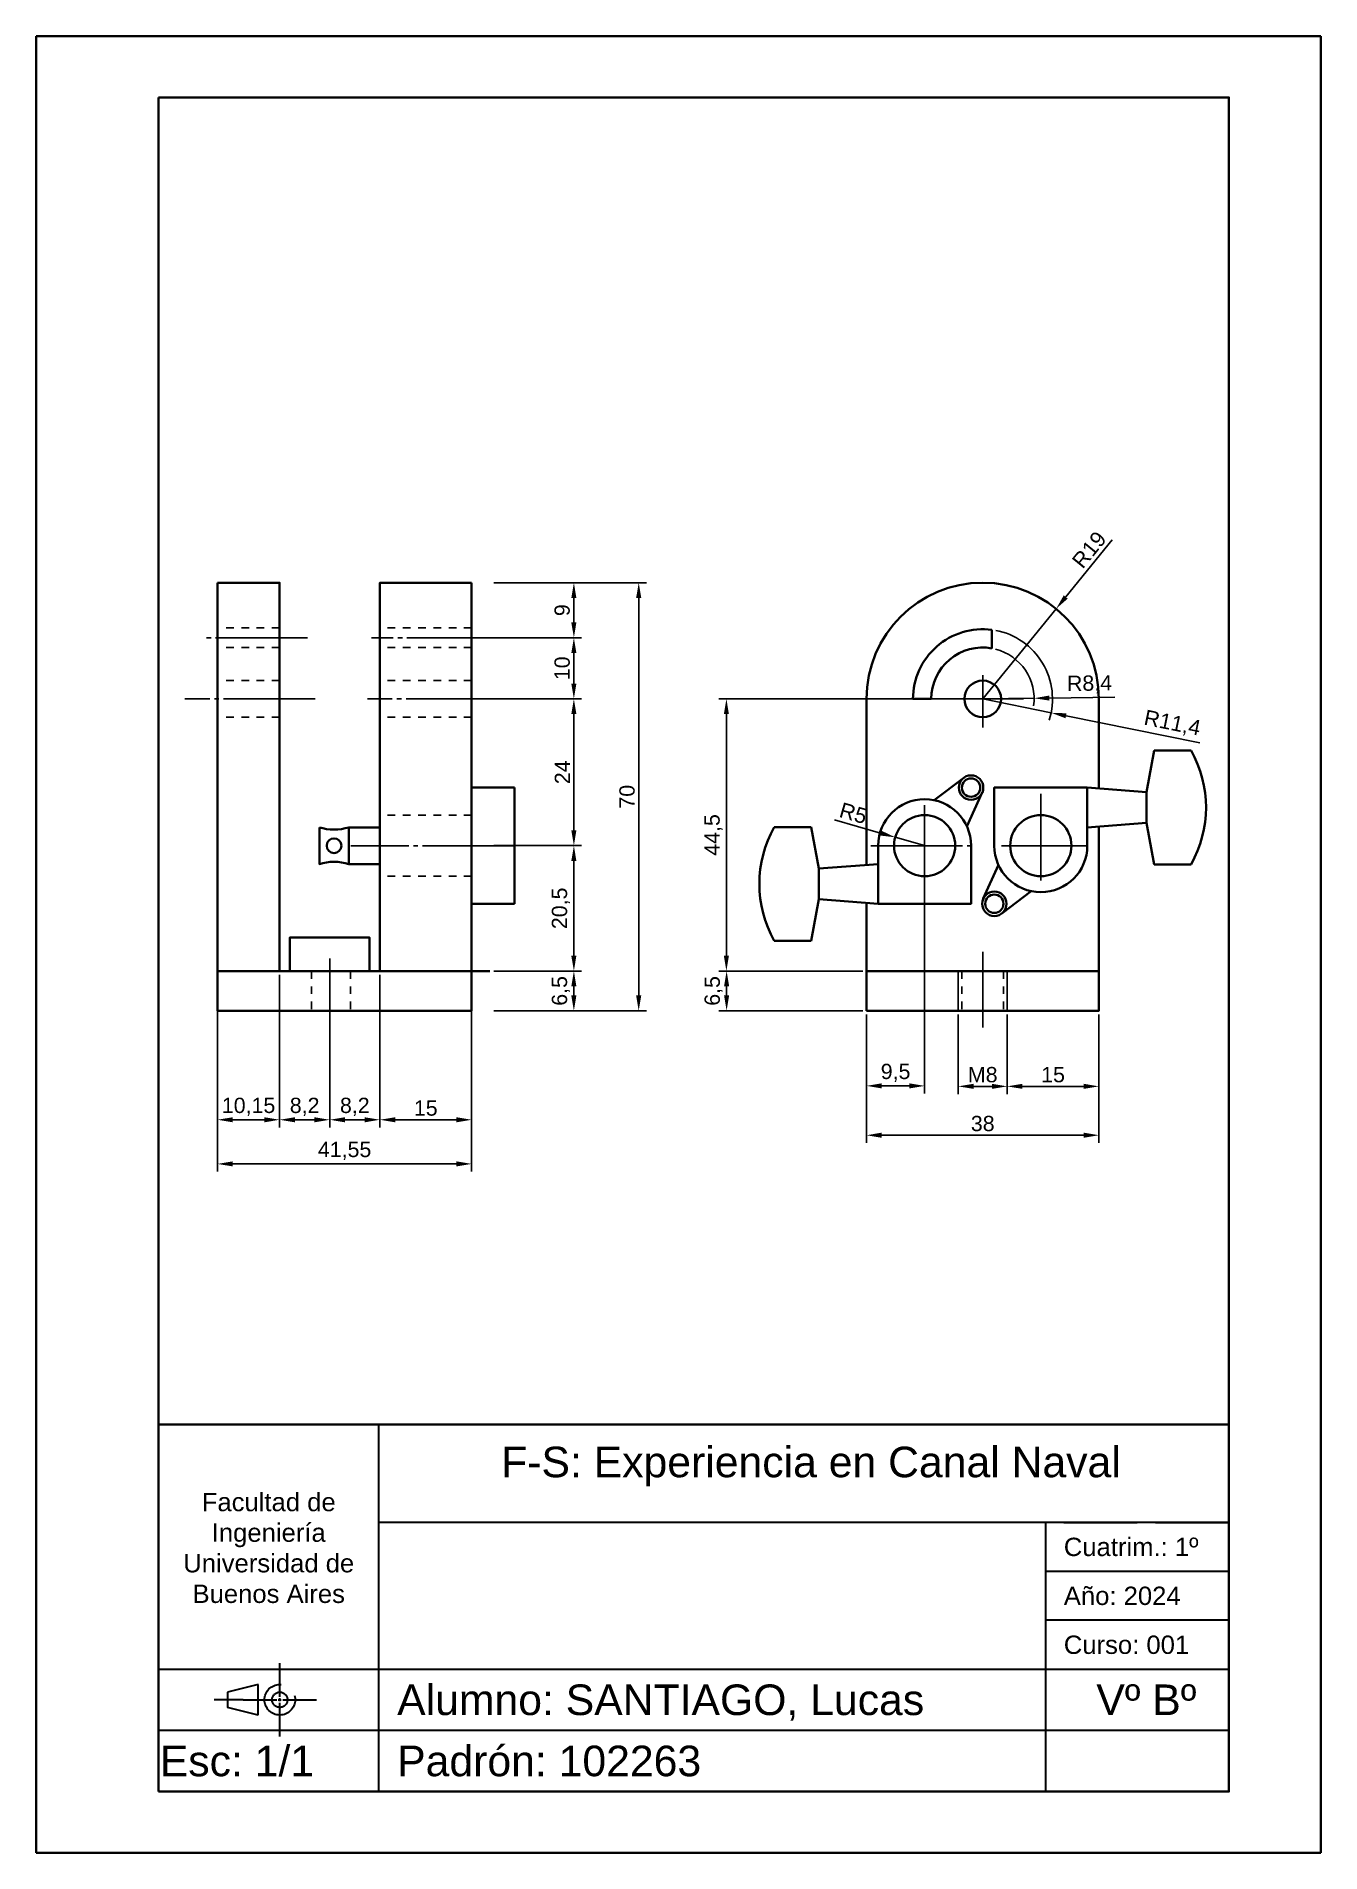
# Model space of a CAD drawing. Header units: millimetres. Extents: x 1245 to 1455, y 436 to 733.
import ezdxf

# ---------------------------------------------------------------- set-up
doc = ezdxf.new("R2010")
doc.units = ezdxf.units.MM
for name, pattern in [('ACAD_ISO02W100', [15, 12, -3]), ('CENTER2', [28.575, 19.05, -3.175, 3.175, -3.175]), ('JIS_02_1.2', [2.5, 1.25, -1.25]), ('JIS_08_15', [17.25, 15, -0.75, 0.75, -0.75])]:
    doc.linetypes.add(name, pattern=pattern)
doc.layers.get('0').update_dxf_attribs({"lineweight": 40})
for name, color, linetype, lineweight in [('caligrafia 3.5mm', 12, 'ACAD_ISO02W100', 35), ('caligrafia 5mm', 172, 'ACAD_ISO02W100', 50), ('Cotas', 100, 'Continuous', 25), ('Ejes', 5, 'JIS_08_15', 25), ('linea interna', 30, 'Continuous', 35), ('lineas para letras', 11, 'ACAD_ISO02W100', 35), ('Línea invisible', 1, 'JIS_02_1.2', 25)]:
    doc.layers.add(name, color=color, linetype=linetype, lineweight=lineweight)
doc.styles.get("Standard").update_dxf_attribs({"font": 'arial.ttf'})
doc.dimstyles.new('ISO-25', dxfattribs={"dimtxt": 2.5, "dimasz": 2.5, "dimexe": 1.25, "dimexo": 0.625, "dimtad": 1, "dimtxsty": 'Standard', "dimcen": 2.5, "dimadec": 0, "dimazin": 0, "dimtfac": 1, "dimtmove": 0, "dimatfit": 3, "dimfxl": 1, "dimarcsym": 0})

# ---------------------------------------------------------------- blocks, each defined once
blk = doc.blocks.new('*D0')
at = {"layer": 'Cotas', "color": 0, "lineweight": -2, "transparency": 16777216}
for p, q in [((1319.74, 580.18), (1334.08, 580.18)), ((1332.83, 576.18), (1332.83, 577.68)), ((1319.74, 573.68), (1334.08, 573.68))]:
    blk.add_line(p, q, dxfattribs=at)
at = {"layer": 'Cotas', "color": 0, "transparency": 16777216}
for points in [[(1332.41, 577.68), (1333.24, 577.68), (1332.83, 580.18)], [(1332.41, 576.18), (1333.24, 576.18), (1332.83, 573.68)]]:
    blk.add_solid(points, dxfattribs=at)
at = {"layer": 'Defpoints', "color": 0, "transparency": 16777216}
for p in [(1319.11, 580.18), (1332.83, 580.18), (1319.11, 573.68)]:
    blk.add_point(p, dxfattribs=at)
at = {"layer": 'Cotas', "color": 0, "transparency": 16777216, "insert": (1330.7, 576.93), "char_height": 2.5, "attachment_point": 5, "rotation": 90}
blk.add_mtext('6,5', dxfattribs=at)
blk = doc.blocks.new('*D1')
at = {"layer": 'Cotas', "color": 0, "lineweight": -2, "transparency": 16777216}
for p, q in [((1319.74, 600.68), (1334.08, 600.68)), ((1332.83, 582.68), (1332.83, 598.18)), ((1319.74, 580.18), (1334.08, 580.18))]:
    blk.add_line(p, q, dxfattribs=at)
at = {"layer": 'Cotas', "color": 0, "transparency": 16777216}
for points in [[(1332.41, 598.18), (1333.24, 598.18), (1332.83, 600.68)], [(1332.41, 582.68), (1333.24, 582.68), (1332.83, 580.18)]]:
    blk.add_solid(points, dxfattribs=at)
at = {"layer": 'Defpoints', "color": 0, "transparency": 16777216}
for p in [(1319.11, 600.68), (1332.83, 600.68), (1319.11, 580.18)]:
    blk.add_point(p, dxfattribs=at)
at = {"layer": 'Cotas', "color": 0, "transparency": 16777216, "insert": (1330.7, 590.43), "char_height": 2.5, "attachment_point": 5, "rotation": 90}
blk.add_mtext('20,5', dxfattribs=at)
blk = doc.blocks.new('*D2')
at = {"layer": 'Cotas', "color": 0, "lineweight": -2, "transparency": 16777216}
for p, q in [((1319.74, 624.68), (1334.08, 624.68)), ((1332.83, 603.18), (1332.83, 622.18)), ((1319.74, 600.68), (1334.08, 600.68))]:
    blk.add_line(p, q, dxfattribs=at)
at = {"layer": 'Cotas', "color": 0, "transparency": 16777216}
for points in [[(1332.41, 622.18), (1333.24, 622.18), (1332.83, 624.68)], [(1332.41, 603.18), (1333.24, 603.18), (1332.83, 600.68)]]:
    blk.add_solid(points, dxfattribs=at)
at = {"layer": 'Defpoints', "color": 0, "transparency": 16777216}
for p in [(1319.11, 624.68), (1332.83, 624.68), (1319.11, 600.68)]:
    blk.add_point(p, dxfattribs=at)
at = {"layer": 'Cotas', "color": 0, "transparency": 16777216, "insert": (1330.95, 612.68), "char_height": 2.5, "attachment_point": 5, "rotation": 90}
blk.add_mtext('24', dxfattribs=at)
blk = doc.blocks.new('*D3')
at = {"layer": 'Cotas', "color": 0, "lineweight": -2, "transparency": 16777216}
for p, q in [((1319.74, 634.68), (1334.08, 634.68)), ((1332.83, 627.18), (1332.83, 632.18)), ((1319.74, 624.68), (1334.08, 624.68))]:
    blk.add_line(p, q, dxfattribs=at)
at = {"layer": 'Cotas', "color": 0, "transparency": 16777216}
for points in [[(1332.41, 632.18), (1333.24, 632.18), (1332.83, 634.68)], [(1332.41, 627.18), (1333.24, 627.18), (1332.83, 624.68)]]:
    blk.add_solid(points, dxfattribs=at)
at = {"layer": 'Defpoints', "color": 0, "transparency": 16777216}
for p in [(1319.11, 634.68), (1332.83, 634.68), (1319.11, 624.68)]:
    blk.add_point(p, dxfattribs=at)
at = {"layer": 'Cotas', "color": 0, "transparency": 16777216, "insert": (1330.92, 629.68), "char_height": 2.5, "attachment_point": 5, "rotation": 90}
blk.add_mtext('10', dxfattribs=at)
blk = doc.blocks.new('*D4')
at = {"layer": 'Cotas', "color": 0, "lineweight": -2, "transparency": 16777216}
for p, q in [((1274.56, 573.05), (1274.56, 547.39)), ((1316.11, 573.05), (1316.11, 547.39)), ((1277.06, 548.64), (1313.61, 548.64))]:
    blk.add_line(p, q, dxfattribs=at)
at = {"layer": 'Cotas', "color": 0, "transparency": 16777216}
for points in [[(1277.06, 549.06), (1277.06, 548.23), (1274.56, 548.64)], [(1313.61, 549.06), (1313.61, 548.23), (1316.11, 548.64)]]:
    blk.add_solid(points, dxfattribs=at)
at = {"layer": 'Defpoints', "color": 0, "transparency": 16777216}
for p in [(1274.56, 573.68), (1316.11, 573.68), (1316.11, 548.64)]:
    blk.add_point(p, dxfattribs=at)
at = {"layer": 'Cotas', "color": 0, "transparency": 16777216, "insert": (1295.34, 550.77), "char_height": 2.5, "attachment_point": 5}
blk.add_mtext('41,55', dxfattribs=at)
blk = doc.blocks.new('*D5')
at = {"layer": 'Cotas', "color": 0, "lineweight": -2, "transparency": 16777216}
for p, q in [((1274.56, 579.55), (1274.56, 554.61)), ((1284.71, 579.55), (1284.71, 554.61)), ((1277.06, 555.86), (1282.21, 555.86))]:
    blk.add_line(p, q, dxfattribs=at)
at = {"layer": 'Cotas', "color": 0, "transparency": 16777216}
for points in [[(1277.06, 556.27), (1277.06, 555.44), (1274.56, 555.86)], [(1282.21, 556.27), (1282.21, 555.44), (1284.71, 555.86)]]:
    blk.add_solid(points, dxfattribs=at)
at = {"layer": 'Defpoints', "color": 0, "transparency": 16777216}
for p in [(1274.56, 580.18), (1284.71, 580.18), (1284.71, 555.86)]:
    blk.add_point(p, dxfattribs=at)
at = {"layer": 'Cotas', "color": 0, "transparency": 16777216, "insert": (1279.64, 557.98), "char_height": 2.5, "attachment_point": 5}
blk.add_mtext('10,15', dxfattribs=at)
blk = doc.blocks.new('*D6')
at = {"layer": 'Cotas', "color": 0, "lineweight": -2, "transparency": 16777216}
for p, q in [((1284.71, 579.55), (1284.71, 554.61)), ((1292.91, 579.55), (1292.91, 554.61)), ((1287.21, 555.86), (1290.41, 555.86))]:
    blk.add_line(p, q, dxfattribs=at)
at = {"layer": 'Cotas', "color": 0, "transparency": 16777216}
for points in [[(1287.21, 556.27), (1287.21, 555.44), (1284.71, 555.86)], [(1290.41, 556.27), (1290.41, 555.44), (1292.91, 555.86)]]:
    blk.add_solid(points, dxfattribs=at)
at = {"layer": 'Defpoints', "color": 0, "transparency": 16777216}
for p in [(1284.71, 580.18), (1292.91, 580.18), (1292.91, 555.86)]:
    blk.add_point(p, dxfattribs=at)
at = {"layer": 'Cotas', "color": 0, "transparency": 16777216, "insert": (1288.81, 557.98), "char_height": 2.5, "attachment_point": 5}
blk.add_mtext('8,2', dxfattribs=at)
blk = doc.blocks.new('*D7')
at = {"layer": 'Cotas', "color": 0, "lineweight": -2, "transparency": 16777216}
for p, q in [((1292.91, 579.55), (1292.91, 554.61)), ((1301.11, 579.55), (1301.11, 554.61)), ((1295.41, 555.86), (1298.61, 555.86))]:
    blk.add_line(p, q, dxfattribs=at)
at = {"layer": 'Cotas', "color": 0, "transparency": 16777216}
for points in [[(1295.41, 556.27), (1295.41, 555.44), (1292.91, 555.86)], [(1298.61, 556.27), (1298.61, 555.44), (1301.11, 555.86)]]:
    blk.add_solid(points, dxfattribs=at)
at = {"layer": 'Defpoints', "color": 0, "transparency": 16777216}
for p in [(1292.91, 580.18), (1301.11, 580.18), (1301.11, 555.86)]:
    blk.add_point(p, dxfattribs=at)
at = {"layer": 'Cotas', "color": 0, "transparency": 16777216, "insert": (1297.01, 557.98), "char_height": 2.5, "attachment_point": 5}
blk.add_mtext('8,2', dxfattribs=at)
blk = doc.blocks.new('*D8')
at = {"layer": 'Cotas', "color": 0, "lineweight": -2, "transparency": 16777216}
for p, q in [((1301.11, 579.55), (1301.11, 554.61)), ((1316.11, 579.55), (1316.11, 554.61)), ((1303.61, 555.86), (1313.61, 555.86))]:
    blk.add_line(p, q, dxfattribs=at)
at = {"layer": 'Cotas', "color": 0, "transparency": 16777216}
for points in [[(1303.61, 556.27), (1303.61, 555.44), (1301.11, 555.86)], [(1313.61, 556.27), (1313.61, 555.44), (1316.11, 555.86)]]:
    blk.add_solid(points, dxfattribs=at)
at = {"layer": 'Defpoints', "color": 0, "transparency": 16777216}
for p in [(1301.11, 580.18), (1316.11, 580.18), (1316.11, 555.86)]:
    blk.add_point(p, dxfattribs=at)
at = {"layer": 'Cotas', "color": 0, "transparency": 16777216, "insert": (1308.61, 557.76), "char_height": 2.5, "attachment_point": 5}
blk.add_mtext('15', dxfattribs=at)
blk = doc.blocks.new('*D9')
at = {"layer": 'Cotas', "color": 0, "lineweight": -2, "transparency": 16777216}
for p, q in [((1319.74, 643.68), (1334.08, 643.68)), ((1332.83, 641.18), (1332.83, 637.18)), ((1319.74, 634.68), (1334.08, 634.68))]:
    blk.add_line(p, q, dxfattribs=at)
at = {"layer": 'Cotas', "color": 0, "transparency": 16777216}
for points in [[(1332.41, 641.18), (1333.24, 641.18), (1332.83, 643.68)], [(1332.41, 637.18), (1333.24, 637.18), (1332.83, 634.68)]]:
    blk.add_solid(points, dxfattribs=at)
at = {"layer": 'Defpoints', "color": 0, "transparency": 16777216}
for p in [(1319.11, 643.68), (1319.11, 634.68), (1332.83, 634.68)]:
    blk.add_point(p, dxfattribs=at)
at = {"layer": 'Cotas', "color": 0, "transparency": 16777216, "insert": (1330.92, 639.18), "char_height": 2.5, "attachment_point": 5, "rotation": 90}
blk.add_mtext('9', dxfattribs=at)
blk = doc.blocks.new('*D10')
at = {"layer": 'Cotas', "color": 0, "lineweight": -2, "transparency": 16777216}
for p, q in [((1319.74, 643.68), (1344.68, 643.68)), ((1343.43, 576.18), (1343.43, 641.18)), ((1319.74, 573.68), (1344.68, 573.68))]:
    blk.add_line(p, q, dxfattribs=at)
at = {"layer": 'Cotas', "color": 0, "transparency": 16777216}
for points in [[(1343.01, 641.18), (1343.85, 641.18), (1343.43, 643.68)], [(1343.01, 576.18), (1343.85, 576.18), (1343.43, 573.68)]]:
    blk.add_solid(points, dxfattribs=at)
at = {"layer": 'Defpoints', "color": 0, "transparency": 16777216}
for p in [(1319.11, 643.68), (1343.43, 643.68), (1319.11, 573.68)]:
    blk.add_point(p, dxfattribs=at)
at = {"layer": 'Cotas', "color": 0, "transparency": 16777216, "insert": (1341.53, 608.68), "char_height": 2.5, "attachment_point": 5, "rotation": 90}
blk.add_mtext('70', dxfattribs=at)
blk = doc.blocks.new('*D11')
at = {"layer": 'Cotas', "color": 0, "lineweight": -2, "transparency": 16777216}
for p, q in [((1420.85, 650.67), (1413.25, 641.34)), ((1399.68, 624.68), (1411.68, 639.41))]:
    blk.add_line(p, q, dxfattribs=at)
at = {"layer": 'Cotas', "color": 0, "transparency": 16777216}
blk.add_solid([(1412.93, 641.61), (1413.58, 641.08), (1411.68, 639.41)], dxfattribs=at)
at = {"layer": 'Defpoints', "color": 0, "transparency": 16777216}
for p in [(1411.68, 639.41), (1399.68, 624.68)]:
    blk.add_point(p, dxfattribs=at)
at = {"layer": 'Cotas', "color": 0, "transparency": 16777216, "insert": (1417.09, 649.06), "char_height": 2.5, "attachment_point": 5, "rotation": 50.8332}
blk.add_mtext('R19', dxfattribs=at)
blk = doc.blocks.new('*D12')
at = {"layer": 'Cotas', "color": 0, "lineweight": -2, "transparency": 16777216}
for p, q in [((1380.68, 573.05), (1380.68, 552.08)), ((1418.68, 573.05), (1418.68, 552.08)), ((1383.18, 553.33), (1416.18, 553.33))]:
    blk.add_line(p, q, dxfattribs=at)
at = {"layer": 'Cotas', "color": 0, "transparency": 16777216}
for points in [[(1383.18, 553.75), (1383.18, 552.91), (1380.68, 553.33)], [(1416.18, 553.75), (1416.18, 552.91), (1418.68, 553.33)]]:
    blk.add_solid(points, dxfattribs=at)
at = {"layer": 'Defpoints', "color": 0, "transparency": 16777216}
for p in [(1380.68, 573.68), (1418.68, 573.68), (1418.68, 553.33)]:
    blk.add_point(p, dxfattribs=at)
at = {"layer": 'Cotas', "color": 0, "transparency": 16777216, "insert": (1399.68, 555.23), "char_height": 2.5, "attachment_point": 5}
blk.add_mtext('38', dxfattribs=at)
blk = doc.blocks.new('*D14')
at = {"layer": 'Cotas', "color": 0, "lineweight": -2, "transparency": 16777216}
for p, q in [((1375.47, 604.88), (1382.96, 602.74)), ((1390.18, 600.68), (1385.37, 602.05))]:
    blk.add_line(p, q, dxfattribs=at)
at = {"layer": 'Cotas', "color": 0, "transparency": 16777216}
blk.add_solid([(1383.08, 603.14), (1382.85, 602.34), (1385.37, 602.05)], dxfattribs=at)
at = {"layer": 'Defpoints', "color": 0, "transparency": 16777216}
for p in [(1385.37, 602.05), (1390.18, 600.68)]:
    blk.add_point(p, dxfattribs=at)
at = {"layer": 'Cotas', "color": 0, "transparency": 16777216, "insert": (1378.53, 605.98), "char_height": 2.5, "attachment_point": 5, "rotation": 344.0383}
blk.add_mtext('R5', dxfattribs=at)
blk = doc.blocks.new('*D15')
at = {"layer": 'Cotas', "color": 0, "lineweight": -2, "transparency": 16777216}
for p, q in [((1399.68, 624.68), (1408.07, 624.78)), ((1421.26, 624.95), (1410.57, 624.82))]:
    blk.add_line(p, q, dxfattribs=at)
blk.add_arc((1399.68, 624.68), 8.4, 352.2159, 75.4504, dxfattribs=at)
at = {"layer": 'Cotas', "color": 0, "transparency": 16777216}
blk.add_solid([(1410.57, 625.23), (1410.58, 624.4), (1408.07, 624.78)], dxfattribs=at)
at = {"layer": 'Defpoints', "color": 0, "transparency": 16777216}
for p in [(1399.68, 624.68), (1408.07, 624.78)]:
    blk.add_point(p, dxfattribs=at)
at = {"layer": 'Cotas', "color": 0, "transparency": 16777216, "insert": (1417.14, 627.03), "char_height": 2.5, "attachment_point": 5, "rotation": 0.7421}
blk.add_mtext('R8,4', dxfattribs=at)
blk = doc.blocks.new('*D16')
at = {"layer": 'Cotas', "color": 0, "lineweight": -2, "transparency": 16777216}
for p, q in [((1399.68, 624.68), (1410.85, 622.41)), ((1435.2, 617.47), (1413.3, 621.91))]:
    blk.add_line(p, q, dxfattribs=at)
blk.add_arc((1399.68, 624.68), 11.4, 342.2573, 79.2979, dxfattribs=at)
at = {"layer": 'Cotas', "color": 0, "transparency": 16777216}
blk.add_solid([(1413.38, 622.32), (1413.22, 621.51), (1410.85, 622.41)], dxfattribs=at)
at = {"layer": 'Defpoints', "color": 0, "transparency": 16777216}
for p in [(1399.68, 624.68), (1410.85, 622.41)]:
    blk.add_point(p, dxfattribs=at)
at = {"layer": 'Cotas', "color": 0, "transparency": 16777216, "insert": (1430.66, 620.57), "char_height": 2.5, "attachment_point": 5, "rotation": 348.5397}
blk.add_mtext('R11,4', dxfattribs=at)
blk = doc.blocks.new('*D17')
at = {"layer": 'Cotas', "color": 0, "lineweight": -2, "transparency": 16777216}
for p, q in [((1390.18, 600.05), (1390.18, 560.15)), ((1380.68, 573.05), (1380.68, 560.15)), ((1383.18, 561.4), (1387.68, 561.4))]:
    blk.add_line(p, q, dxfattribs=at)
at = {"layer": 'Cotas', "color": 0, "transparency": 16777216}
for points in [[(1383.18, 561.82), (1383.18, 560.98), (1380.68, 561.4)], [(1387.68, 561.82), (1387.68, 560.98), (1390.18, 561.4)]]:
    blk.add_solid(points, dxfattribs=at)
at = {"layer": 'Defpoints', "color": 0, "transparency": 16777216}
for p in [(1390.18, 600.68), (1380.68, 573.68), (1390.18, 561.4)]:
    blk.add_point(p, dxfattribs=at)
at = {"layer": 'Cotas', "color": 0, "transparency": 16777216, "insert": (1385.43, 563.53), "char_height": 2.5, "attachment_point": 5}
blk.add_mtext('9,5', dxfattribs=at)
blk = doc.blocks.new('*D18')
at = {"layer": 'Cotas', "color": 0, "lineweight": -2, "transparency": 16777216}
for p, q in [((1403.68, 573.05), (1403.68, 560.07)), ((1418.68, 573.05), (1418.68, 560.07)), ((1406.18, 561.32), (1416.18, 561.32))]:
    blk.add_line(p, q, dxfattribs=at)
at = {"layer": 'Cotas', "color": 0, "transparency": 16777216}
for points in [[(1406.18, 561.74), (1406.18, 560.91), (1403.68, 561.32)], [(1416.18, 561.74), (1416.18, 560.91), (1418.68, 561.32)]]:
    blk.add_solid(points, dxfattribs=at)
at = {"layer": 'Defpoints', "color": 0, "transparency": 16777216}
for p in [(1403.68, 573.68), (1418.68, 573.68), (1418.68, 561.32)]:
    blk.add_point(p, dxfattribs=at)
at = {"layer": 'Cotas', "color": 0, "transparency": 16777216, "insert": (1411.18, 563.22), "char_height": 2.5, "attachment_point": 5}
blk.add_mtext('15', dxfattribs=at)
blk = doc.blocks.new('*D19')
at = {"layer": 'Cotas', "color": 0, "lineweight": -2, "transparency": 16777216}
for p, q in [((1395.68, 573.05), (1395.68, 560.07)), ((1403.68, 573.05), (1403.68, 560.07)), ((1398.18, 561.32), (1401.18, 561.32))]:
    blk.add_line(p, q, dxfattribs=at)
at = {"layer": 'Cotas', "color": 0, "transparency": 16777216}
for points in [[(1398.18, 561.74), (1398.18, 560.91), (1395.68, 561.32)], [(1401.18, 561.74), (1401.18, 560.91), (1403.68, 561.32)]]:
    blk.add_solid(points, dxfattribs=at)
at = {"layer": 'Defpoints', "color": 0, "transparency": 16777216}
for p in [(1395.68, 573.68), (1403.68, 573.68), (1403.68, 561.32)]:
    blk.add_point(p, dxfattribs=at)
at = {"layer": 'Cotas', "color": 0, "transparency": 16777216, "insert": (1399.68, 563.22), "char_height": 2.5, "attachment_point": 5}
blk.add_mtext('M8', dxfattribs=at)
blk = doc.blocks.new('*D20')
at = {"layer": 'Cotas', "color": 0, "lineweight": -2, "transparency": 16777216}
for p, q in [((1399.05, 624.68), (1356.52, 624.68)), ((1357.77, 582.68), (1357.77, 622.18)), ((1380.05, 580.18), (1356.52, 580.18))]:
    blk.add_line(p, q, dxfattribs=at)
at = {"layer": 'Cotas', "color": 0, "transparency": 16777216}
for points in [[(1357.35, 622.18), (1358.18, 622.18), (1357.77, 624.68)], [(1357.35, 582.68), (1358.18, 582.68), (1357.77, 580.18)]]:
    blk.add_solid(points, dxfattribs=at)
at = {"layer": 'Defpoints', "color": 0, "transparency": 16777216}
for p in [(1357.77, 624.68), (1399.68, 624.68), (1380.68, 580.18)]:
    blk.add_point(p, dxfattribs=at)
at = {"layer": 'Cotas', "color": 0, "transparency": 16777216, "insert": (1355.65, 602.43), "char_height": 2.5, "attachment_point": 5, "rotation": 90}
blk.add_mtext('44,5', dxfattribs=at)
blk = doc.blocks.new('*D23')
at = {"layer": 'Cotas', "color": 0, "lineweight": -2, "transparency": 16777216}
for p, q in [((1380.05, 580.18), (1356.55, 580.18)), ((1357.8, 576.18), (1357.8, 577.68)), ((1380.05, 573.68), (1356.55, 573.68))]:
    blk.add_line(p, q, dxfattribs=at)
at = {"layer": 'Cotas', "color": 0, "transparency": 16777216}
for points in [[(1357.39, 577.68), (1358.22, 577.68), (1357.8, 580.18)], [(1357.39, 576.18), (1358.22, 576.18), (1357.8, 573.68)]]:
    blk.add_solid(points, dxfattribs=at)
at = {"layer": 'Defpoints', "color": 0, "transparency": 16777216}
for p in [(1357.8, 580.18), (1380.68, 580.18), (1380.68, 573.68)]:
    blk.add_point(p, dxfattribs=at)
at = {"layer": 'Cotas', "color": 0, "transparency": 16777216, "insert": (1355.68, 576.93), "char_height": 2.5, "attachment_point": 5, "rotation": 90}
blk.add_mtext('6,5', dxfattribs=at)
blk = doc.blocks.new('*U109')
at = {"layer": 'caligrafia 3.5mm', "color": 0, "linetype": 'CENTER2', "transparency": 16777216}
for p, q in [((0, 0.5), (0, 6)), ((-6, 0), (-0.5, 0)), ((0.5, 0), (6, 0)), ((0, -6), (0, -0.5))]:
    blk.add_line(p, q, dxfattribs=at)
at = {"layer": 'caligrafia 3.5mm', "color": 0, "linetype": 'Continuous', "transparency": 16777216}
for p, q in [((-0.25, 0), (0.25, 0)), ((0, -0.25), (0, 0.25))]:
    blk.add_line(p, q, dxfattribs=at)

msp = doc.modelspace()

# ---------------------------------------------------------------- linework, layer by layer
at = {"ltscale": 0.005}
for p, q in [((1454.936, 733.017), (1244.936, 733.017)), ((1244.936, 733.017), (1244.936, 436.017)), ((1454.936, 436.017), (1454.936, 733.017)), ((1244.936, 436.017), (1454.936, 436.017))]:
    msp.add_line(p, q, dxfattribs=at)
for p, q in [((1274.562, 640.674), (1274.562, 631.675)), ((1284.712, 640.674), (1284.712, 627.3)), ((1274.562, 631.675), (1274.562, 580.175)), ((1284.712, 580.175), (1284.712, 631.675)), ((1418.676, 624.675), (1418.676, 610.175)), ((1319.112, 610.175), (1323.112, 610.175)), ((1323.112, 610.175), (1323.112, 591.175)), ((1418.676, 603.675), (1418.676, 580.175)), ((1319.112, 580.175), (1274.562, 580.175)), ((1274.562, 580.175), (1274.562, 573.675)), ((1274.562, 580.175), (1284.712, 580.175)), ((1284.712, 580.175), (1292.912, 580.175)), ((1292.912, 580.175), (1296.312, 580.175)), ((1274.562, 573.675), (1316.112, 573.675)), ((1274.562, 573.675), (1295.337, 573.675))]:
    msp.add_line(p, q)
for points in [[(1264.936, 506.017), (1264.936, 723.017)], [(1439.936, 723.017), (1439.936, 723.017), (1264.936, 723.017)], [(1439.936, 506.017), (1439.936, 723.017)]]:
    msp.add_lwpolyline(points, dxfattribs=at)
for points in [[(1284.712, 640.674), (1284.712, 643.674), (1274.562, 643.674)], [(1274.562, 643.674), (1274.562, 637.544)], [(1316.112, 643.675), (1301.112, 643.675), (1301.112, 640.675)], [(1316.112, 643.675), (1316.112, 580.175)], [(1301.112, 640.675), (1301.112, 580.175)], [(1401.176, 635.976), (1401.176, 632.94)], [(1274.562, 634.675), (1274.562, 629.229)], [(1380.676, 597.675), (1380.676, 624.675), (1380.676, 624.675), (1380.676, 624.675)], [(1388.276, 624.675), (1391.276, 624.675)], [(1426.476, 609.425), (1427.712, 616.225)], [(1431.326, 616.225), (1427.712, 616.225)], [(1431.326, 616.225), (1433.751, 616.225)], [(1323.112, 610.175), (1316.112, 610.175)], [(1396.57, 611.771), (1391.73, 608.115)], [(1399.597, 609.349), (1397.092, 603.824)], [(1416.776, 600.675), (1416.776, 610.175), (1401.576, 610.175), (1401.576, 600.675)], [(1401.576, 610.175), (1416.776, 610.175)], [(1416.776, 610.175), (1416.776, 603.675)], [(1426.476, 609.425), (1416.776, 610.175)], [(1426.476, 606.925), (1426.476, 609.425), (1426.476, 604.425), (1416.776, 603.675)], [(1291.212, 600.675), (1291.212, 597.675), (1291.212, 603.675)], [(1296.012, 600.675), (1296.012, 603.675)], [(1296.012, 603.675), (1301.112, 603.675)], [(1368.026, 603.725), (1365.601, 603.725)], [(1368.026, 603.725), (1371.645, 603.725)], [(1372.876, 596.925), (1371.645, 603.725)], [(1426.476, 604.425), (1427.706, 597.625)], [(1296.012, 600.675), (1296.012, 597.675)], [(1382.576, 591.175), (1397.776, 591.175), (1397.776, 600.675)], [(1382.576, 600.675), (1382.576, 591.175)], [(1296.012, 597.675), (1296.012, 597.675), (1301.112, 597.675)], [(1372.876, 596.925), (1382.576, 597.675)], [(1382.576, 591.175), (1382.576, 597.675)], [(1402.259, 597.526), (1399.764, 592.023)], [(1431.326, 597.625), (1427.706, 597.625)], [(1431.326, 597.625), (1433.751, 597.625)], [(1372.876, 594.425), (1372.876, 596.925), (1372.876, 591.925), (1382.576, 591.175)], [(1372.876, 591.925), (1372.876, 596.925)], [(1372.876, 591.925), (1372.876, 596.925)], [(1323.112, 591.175), (1316.112, 591.175)], [(1319.112, 591.175), (1323.112, 591.175)], [(1372.876, 591.925), (1371.639, 585.125)], [(1380.676, 580.175), (1380.676, 591.175)], [(1382.576, 591.175), (1397.776, 591.175)], [(1397.776, 591.175), (1382.576, 591.175)], [(1407.622, 593.236), (1402.781, 589.579)], [(1292.912, 580.175), (1286.412, 580.175), (1286.412, 585.675), (1299.412, 585.675), (1299.412, 580.175)], [(1368.026, 585.125), (1365.601, 585.125)], [(1368.026, 585.125), (1371.639, 585.125)], [(1274.562, 580.175), (1275.712, 580.175)], [(1316.112, 580.175), (1316.112, 573.675)], [(1380.676, 573.675), (1418.676, 573.675), (1418.676, 580.175), (1380.676, 580.175), (1380.676, 573.675)]]:
    msp.add_lwpolyline(points)
msp.add_lwpolyline([(1264.936, 446.017), (1439.936, 446.017), (1439.936, 506.017), (1264.936, 506.017)], close=True)
for centre, radius in [((1399.676, 624.675), 3), ((1397.776, 610.175), 2), ((1397.776, 610.175), 1.5), ((1390.176, 600.675), 5), ((1409.176, 600.675), 5), ((1293.612, 600.675), 1.2), ((1401.576, 591.175), 2), ((1401.576, 591.175), 1.5)]:
    msp.add_circle(centre, radius)
for centre, radius, start, end in [((1399.676, 624.675), 19, 0, 180), ((1399.676, 624.675), 11.4, 82.43916, 180), ((1399.676, 624.675), 8.4, 79.71344, 180), ((1417.267, 606.925), 18.926, 330.56822, 29.43178), ((1390.176, 600.675), 7.6, 0, 180), ((1293.612, 611.386), 8.076, 252.71187, 287.28813), ((1382.084, 594.425), 18.926, 150.56822, 209.43178), ((1409.176, 600.675), 7.6, 180, 0), ((1293.612, 589.964), 8.076, 72.71187, 107.28813)]:
    msp.add_arc(centre, radius, start, end)
at = {"layer": 'caligrafia 3.5mm'}
for points in [[(1281.2, 463.517), (1276.2, 462.267)], [(1281.2, 458.517), (1281.2, 463.517)], [(1278.745, 461.017), (1273.998, 461.017)], [(1276.2, 462.267), (1276.2, 459.767)], [(1281.2, 458.517), (1276.2, 459.767)]]:
    msp.add_lwpolyline(points, dxfattribs=at)
for radius in [2.5, 1.25]:
    msp.add_circle((1284.745, 461.017), radius, dxfattribs=at)
at = {"layer": 'Cotas'}
msp.add_lwpolyline([(1319.112, 580.175), (1301.112, 580.175), (1301.112, 640.675)], dxfattribs=at)
at = {"layer": 'Defpoints'}
msp.add_lwpolyline([(1284.712, 624.675), (1284.712, 633.075)], dxfattribs=at)
at = {"layer": 'Ejes'}
for points in [[(1289.259, 634.675), (1272.179, 634.675)], [(1320.543, 634.675), (1299.715, 634.675)], [(1399.676, 628.544), (1399.676, 620.024)], [(1290.548, 624.675), (1269.239, 624.675)], [(1320.395, 624.675), (1299.085, 624.675)], [(1393.718, 624.675), (1406.344, 624.675)], [(1409.176, 600.675), (1409.176, 609.128), (1409.176, 594.97)], [(1390.176, 593.926), (1390.176, 607.292)], [(1323.09, 600.675), (1296.371, 600.675)], [(1390.176, 600.675), (1381.385, 600.675), (1398.606, 600.675)], [(1409.176, 600.675), (1416.776, 600.675), (1402.744, 600.675)], [(1292.912, 582.204), (1292.912, 568.197)], [(1399.676, 583.301), (1399.676, 570.927)], [(1395.676, 580.175), (1395.676, 573.675)], [(1403.676, 580.175), (1403.676, 573.675)]]:
    msp.add_lwpolyline(points, dxfattribs=at)
at = {"layer": 'linea interna'}
for points in [[(1300.936, 446.017), (1300.936, 506.017)], [(1439.936, 490.017), (1300.936, 490.017)], [(1409.936, 490.017), (1409.936, 446.017)], [(1439.936, 482.017), (1409.936, 482.017)], [(1439.936, 474.017), (1409.936, 474.017)], [(1264.936, 466.017), (1439.936, 466.017)], [(1439.936, 456.017), (1264.936, 456.017)]]:
    msp.add_lwpolyline(points, dxfattribs=at)
at = {"layer": 'lineas para letras'}
msp.add_line((1412.936, 490.017), (1439.936, 490.017), dxfattribs=at)
at = {"layer": 'Línea invisible'}
for p, q in [((1284.712, 636.275), (1274.562, 636.275)), ((1316.112, 636.275), (1301.112, 636.275)), ((1284.712, 633.075), (1274.562, 633.075)), ((1316.112, 633.075), (1301.112, 633.075)), ((1284.712, 627.675), (1274.562, 627.675)), ((1316.112, 627.675), (1301.112, 627.675)), ((1296.312, 580.175), (1296.312, 573.675)), ((1396.276, 580.175), (1396.276, 573.675))]:
    msp.add_line(p, q, dxfattribs=at)
for points in [[(1284.712, 621.675), (1274.562, 621.675)], [(1316.112, 621.675), (1316.112, 621.675), (1301.112, 621.675)], [(1316.112, 605.675), (1316.112, 605.675), (1301.112, 605.675)], [(1316.112, 595.675), (1316.112, 595.675), (1301.112, 595.675)], [(1289.912, 580.175), (1289.912, 580.175), (1289.912, 573.675)], [(1403.076, 580.175), (1403.076, 580.175), (1403.076, 573.675)]]:
    msp.add_lwpolyline(points, dxfattribs=at)

# ---------------------------------------------------------------- block references
at = {"layer": 'caligrafia 3.5mm', "linetype": 'CENTER2'}
msp.add_blockref('*U109', (1284.745, 461.017), dxfattribs=at)

# ---------------------------------------------------------------- texts
at = {"layer": 'caligrafia 3.5mm', "attachment_point": 1}
for s, width, gutter_width, insert, char_height in [('\\pxqc;Facultad de \\PIngeniería \\PUniversidad de \\PBuenos Aires', 36, 15, (1264.936, 494.852), 3), ('Cuatrim.: 1º', 27, 15, (1412.936, 487.517), 3), ('Año: 2024', 27, 15, (1412.936, 479.517), 3), ('Curso: 001', 27, 15, (1412.936, 471.517), 3), ('\\pxqc;Vº Bº', 27, 25, (1412.936, 463.517), 5)]:
    msp.add_mtext_dynamic_manual_height_columns(s, width=width, gutter_width=gutter_width, heights=[0], dxfattribs=dict(at, insert=insert, char_height=char_height))
at = {"layer": 'caligrafia 5mm'}
for s, p in [('Alumno: SANTIAGO, Lucas', (1303.936, 458.517)), (' Esc: 1/1  ', (1263.179, 448.517)), ('Padrón: 102263', (1303.936, 448.517))]:
    msp.add_text(s, height=5, dxfattribs=at).set_placement(p)
at = {"layer": 'caligrafia 5mm', "insert": (1300.936, 502.404), "char_height": 5, "attachment_point": 1}
msp.add_mtext_dynamic_manual_height_columns('^IF-S: Experiencia en Canal Naval', width=139, gutter_width=25, heights=[0], dxfattribs=at)

# ---------------------------------------------------------------- dimensions: what is measured, and where the dimension line sits
at = {"layer": 'Cotas'}
for mpoint, picture, middle in [((1411.676, 639.406), '*D11', (1418.565, 647.863)), ((1410.848, 622.41), '*D16', (1430.233, 618.48))]:
    dim = msp.add_radius_dim(center=(1399.676, 624.675), mpoint=mpoint, dimstyle='ISO-25', dxfattribs=at)
    dim.commit()
    dim.dimension.update_dxf_attribs({"geometry": picture, "text_midpoint": middle, "dimtype": 164})
for base, p1, p2, picture, middle in [((1332.826, 634.675), (1319.112, 643.675), (1319.112, 634.675), '*D9', (1330.924, 639.175)), ((1332.826, 634.675), (1319.112, 624.675), (1319.112, 634.675), '*D3', (1330.924, 629.675)), ((1332.826, 624.675), (1319.112, 600.675), (1319.112, 624.675), '*D2', (1330.946, 612.675)), ((1332.826, 600.675), (1319.112, 580.175), (1319.112, 600.675), '*D1', (1330.698, 590.425)), ((1332.826, 580.175), (1319.112, 573.675), (1319.112, 580.175), '*D0', (1330.698, 576.925))]:
    dim = msp.add_linear_dim(base=base, p1=p1, p2=p2, angle=90, dimstyle='ISO-25', dxfattribs=at)
    dim.commit()
    dim.dimension.update_dxf_attribs({"geometry": picture, "text_midpoint": middle})
for base, p1, p2, picture, middle in [((1343.429, 643.675), (1319.112, 573.675), (1319.112, 643.675), '*D10', (1343.429, 608.675)), ((1357.768, 624.675), (1380.676, 580.175), (1399.676, 624.675), '*D20', (1357.768, 602.425)), ((1357.804, 580.175), (1380.676, 573.675), (1380.676, 580.175), '*D23', (1357.804, 576.925))]:
    dim = msp.add_linear_dim(base=base, p1=p1, p2=p2, angle=90, dimstyle='ISO-25', dxfattribs=at)
    dim.commit()
    dim.dimension.update_dxf_attribs({"geometry": picture, "text_midpoint": middle, "dimtype": 160})
for center, mpoint, picture, middle in [((1399.676, 624.675), (1408.075, 624.784), '*D15', (1417.138, 627.029)), ((1390.176, 600.675), (1385.368, 602.05), '*D14', (1378.535, 605.977))]:
    dim = msp.add_radius_dim(center=center, mpoint=mpoint, dimstyle='ISO-25', dxfattribs=at)
    dim.commit()
    dim.dimension.update_dxf_attribs({"geometry": picture, "text_midpoint": middle})
for base, p1, p2, picture, middle in [((1390.176, 561.401), (1380.676, 573.675), (1390.176, 600.675), '*D17', (1385.426, 563.529)), ((1284.712, 555.856), (1274.562, 580.175), (1284.712, 580.175), '*D5', (1279.637, 557.983)), ((1292.912, 555.856), (1284.712, 580.175), (1292.912, 580.175), '*D6', (1288.812, 557.983)), ((1301.112, 555.856), (1292.912, 580.175), (1301.112, 580.175), '*D7', (1297.012, 557.983)), ((1316.112, 555.856), (1301.112, 580.175), (1316.112, 580.175), '*D8', (1308.612, 557.757)), ((1316.112, 548.643), (1274.562, 573.675), (1316.112, 573.675), '*D4', (1295.337, 550.77)), ((1418.676, 553.328), (1380.676, 573.675), (1418.676, 573.675), '*D12', (1399.676, 555.231)), ((1418.676, 561.322), (1403.676, 573.675), (1418.676, 573.675), '*D18', (1411.176, 563.223))]:
    dim = msp.add_linear_dim(base=base, p1=p1, p2=p2, dimstyle='ISO-25', dxfattribs=at)
    dim.commit()
    dim.dimension.update_dxf_attribs({"geometry": picture, "text_midpoint": middle})
dim = msp.add_linear_dim(base=(1403.676, 561.322), p1=(1395.676, 573.675), p2=(1403.676, 573.675), text='M<>', dimstyle='ISO-25', dxfattribs=at)
dim.commit()
dim.dimension.update_dxf_attribs({"geometry": '*D19', "text_midpoint": (1399.676, 561.322), "dimtype": 160})

doc.saveas('drawing.dxf')
